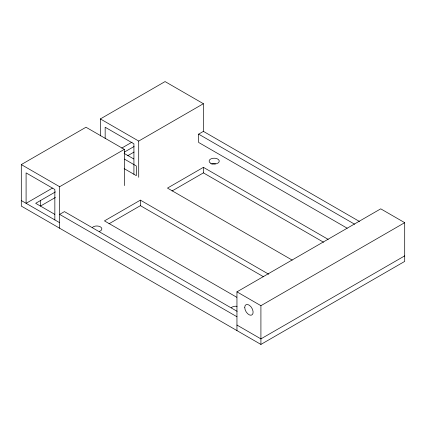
<?xml version="1.0" encoding="UTF-8"?>
<svg xmlns="http://www.w3.org/2000/svg" width="426" height="426" viewBox="0 0 426 426"><rect width="100%" height="100%" fill="white"/><g stroke="black" fill="none" stroke-linecap="round" stroke-linejoin="round"><path stroke-width="0.64" d="M236.952 330.587L236.952 291.853L380.737 208.836L404.7 222.67L404.7 261.41L260.914 344.421L21.3 206.083L21.3 164.58L85.993 127.23L124.333 149.366L124.333 185.598M100.371 135.931L100.371 118.929L165.07 81.579L203.404 103.71L203.404 131.378L359.427 221.445M52.43 188.111L26.092 203.319L26.092 172.881L54.847 189.485L54.847 219.917M121.767 148.078L132.071 142.13M21.3 164.58L59.64 186.716L124.333 149.366M100.371 118.929L138.711 141.065L203.404 103.71M55.455 191.897L35.677 203.319L54.847 214.385M124.333 152.13L134.089 146.501M55.455 197.435L40.47 206.083L40.47 200.55M127.773 155.676L134.089 152.034M347.153 228.192L198.623 142.444L198.623 134.142L203.404 131.378M268.726 274.227L140.394 200.14L104.45 220.886L236.813 297.305M328.158 239.364L203.415 167.343L167.471 188.095L292.22 260.116M109.013 223.788L140.394 205.673L263.545 276.772M172.04 190.992L203.415 172.876L323.563 242.24M236.952 291.853L260.914 305.687L404.7 222.67M404.7 255.872L260.914 338.888L236.952 325.054M198.623 134.142L354.634 224.214M124.115 153.387L133.743 158.946M124.419 159.1L136.315 165.964L136.315 175.65L124.142 168.621M237.138 311.326L64.432 211.615L59.64 214.385L236.952 316.752M21.3 200.55L59.64 222.686M260.914 305.687L260.914 344.421M203.415 167.343L203.415 172.876M140.394 200.14L140.394 205.673M138.711 141.065L138.711 177.296M133.918 174.266L133.918 143.828L105.163 127.23L105.163 138.477M59.64 186.716L59.64 228.219M231.339 307.689A5.085 2.934 0 0 1 237.048 306.31M92.378 227.441A5.085 2.934 0 0 1 100.371 226.834A5.085 2.934 0 0 1 99.322 231.451M211.647 164.116A5.085 2.934 0 0 1 215.503 163.824M210.593 163.201A5.085 2.934 0 0 0 219.097 161.885A5.085 2.934 0 0 0 212.872 158.291A5.085 2.934 0 0 0 210.593 163.201M244.737 307.418A5.932 3.424 60 0 0 251.026 315.24A5.932 3.424 60 0 0 251.026 306.853A5.932 3.424 60 0 0 244.737 307.418"/></g></svg>
